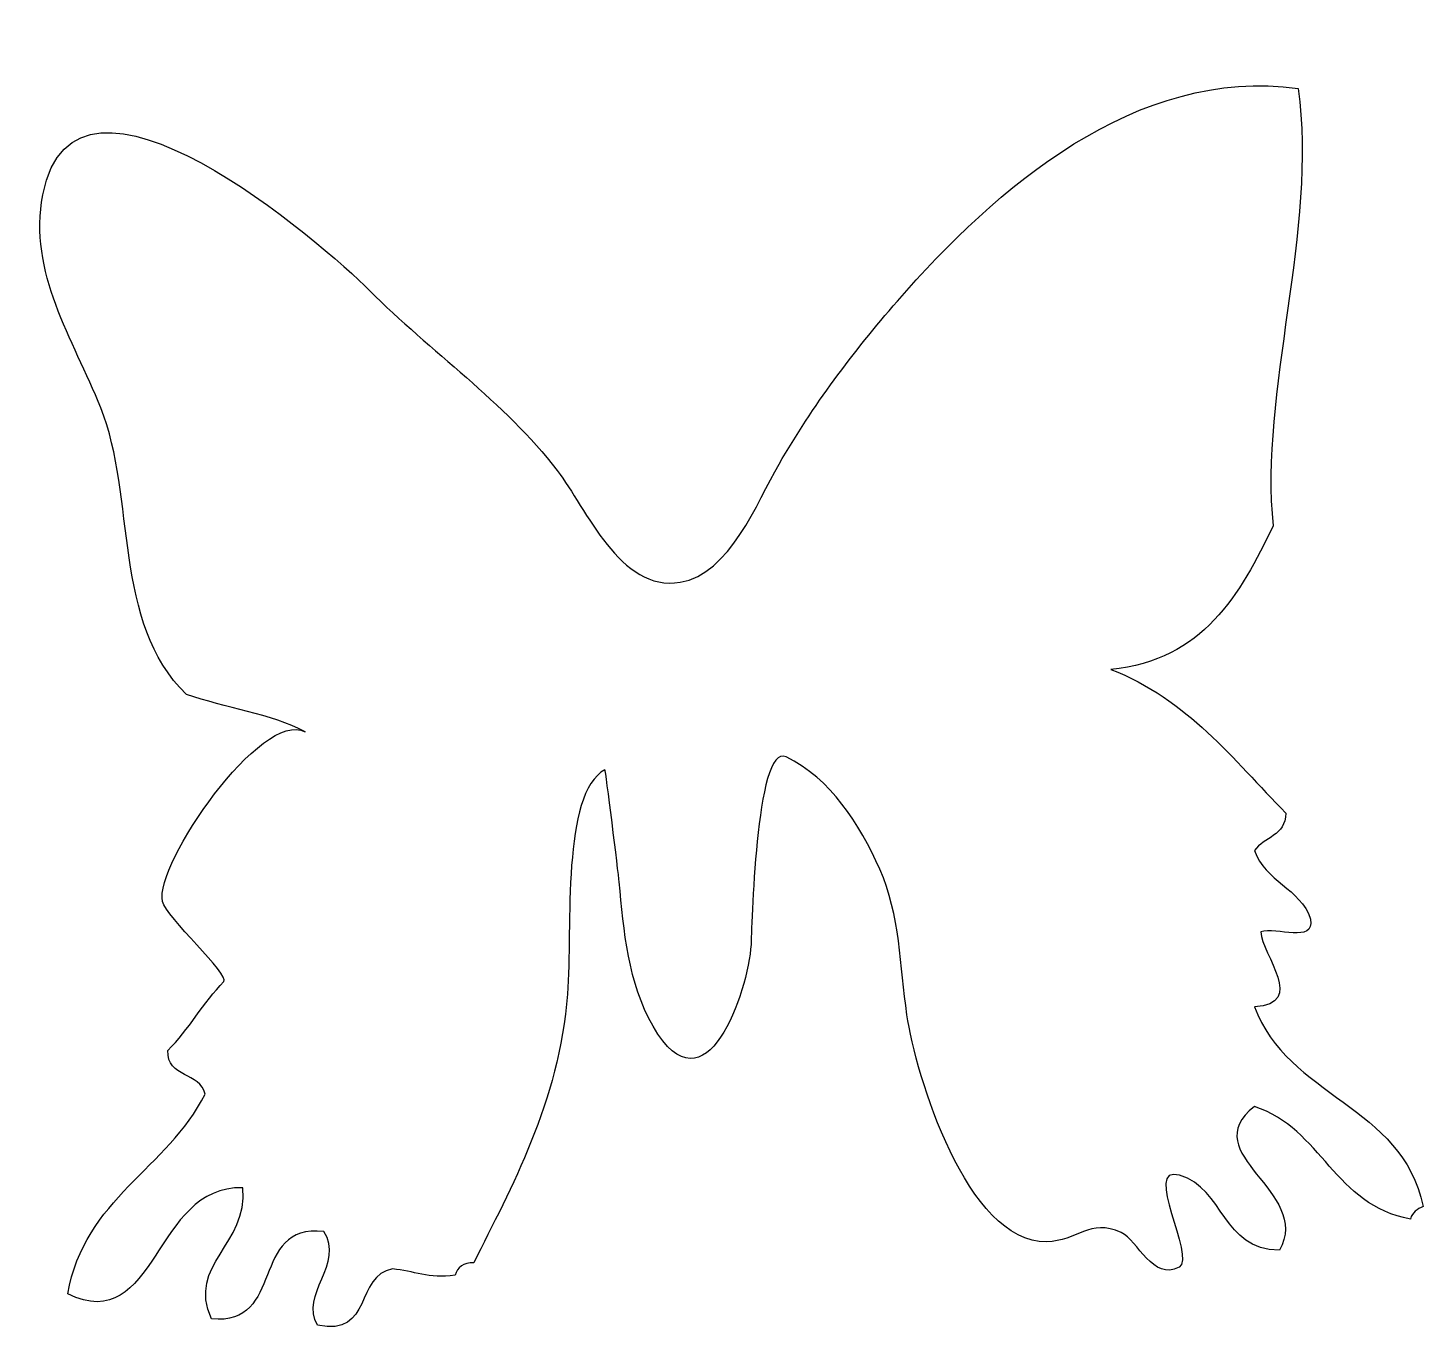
# Model space of a CAD drawing. Header units: centimetres. Extents: x -9.9 to 9.8, y -8.9 to 9.6.
import ezdxf

# ---------------------------------------------------------------- set-up
doc = ezdxf.new("R2010")
doc.units = ezdxf.units.CM
doc.header["$MEASUREMENT"] = 0
doc.layers.add('Camada 1', color=7, linetype='Continuous')

msp = doc.modelspace()

# ---------------------------------------------------------------- linework, layer by layer
at = {"layer": 'Camada 1'}
msp.add_open_spline([(7.37481, -4.2366), (8.11588, -4.20424), (7.47834, -3.50685), (7.46252, -3.18009), (7.46252, -3.18009), (7.68406, -3.10744), (8.22087, -3.3512), (8.16705, -3.00353), (8.16705, -3.00353), (8.01949, -2.56403), (7.52292, -2.47349), (7.37481, -2.03473), (7.37481, -2.03473), (7.50676, -1.84404), (7.81545, -1.82976), (7.81545, -1.50617), (7.81545, -1.50617), (7.07422, -0.75026), (6.42821, 0.10128), (5.34855, 0.51914), (5.34855, 0.51914), (6.6575, 0.64884), (7.16984, 1.5752), (7.63889, 2.54492), (7.63889, 2.54492), (7.43524, 4.387), (8.26757, 6.74341), (7.99087, 8.71019), (7.99087, 8.71019), (5.70844, 9.02745), (3.72661, 7.30724), (2.33881, 5.71164), (2.33881, 5.71164), (1.71167, 4.99007), (1.14848, 4.24064), (0.67056, 3.41357), (0.67056, 3.41357), (0.35981, 2.87543), (-0.02381, 1.86391), (-0.72464, 1.74712), (-0.72464, 1.74712), (-1.57139, 1.60546), (-2.04608, 2.78754), (-2.45623, 3.32181), (-2.45623, 3.32181), (-3.20564, 4.2987), (-4.24145, 4.99853), (-5.10476, 5.86334), (-5.10476, 5.86334), (-5.74596, 6.50501), (-9.25931, 9.56499), (-9.71095, 7.21216), (-9.71095, 7.21216), (-9.9214, 6.11782), (-9.28359, 5.17622), (-8.89405, 4.20787), (-8.89405, 4.20787), (-8.39007, 2.95636), (-8.73332, 1.17122), (-7.68583, 0.16731), (-7.68583, 0.16731), (-7.14203, -0.02356), (-6.48825, -0.10447), (-6.01202, -0.36125), (-6.01202, -0.36125), (-6.62337, -0.03184), (-8.13935, -2.22921), (-8.02312, -2.75546), (-8.02312, -2.75546), (-7.97737, -2.96363), (-7.07136, -3.79657), (-7.15634, -3.88372), (-7.15634, -3.88372), (-7.45024, -4.1777), (-7.65127, -4.56396), (-7.94924, -4.85344), (-7.94924, -4.85344), (-7.95847, -5.24381), (-7.49241, -5.15853), (-7.421, -5.46931), (-7.421, -5.46931), (-7.95181, -6.52449), (-9.1237, -6.93785), (-9.35915, -8.28778), (-9.35915, -8.28778), (-8.0969, -8.89592), (-8.16053, -6.75375), (-6.89225, -6.79045), (-6.89225, -6.79045), (-6.80745, -7.59417), (-7.68177, -7.86275), (-7.33289, -8.63978), (-7.33289, -8.63978), (-6.28776, -8.74516), (-6.80264, -7.29133), (-5.74756, -7.40727), (-5.74756, -7.40727), (-5.44874, -7.85881), (-6.09718, -8.29852), (-5.83601, -8.72786), (-5.83601, -8.72786), (-5.05639, -8.89161), (-5.31076, -8.02013), (-4.77884, -7.93543), (-4.77884, -7.93543), (-4.48126, -7.96027), (-4.27309, -8.07587), (-3.89852, -8.02391), (-3.89852, -8.02391), (-3.86211, -7.91305), (-3.78427, -7.84376), (-3.6337, -7.84735), (-3.6337, -7.84735), (-3.11853, -6.80738), (-2.42622, -5.58186), (-2.31309, -4.06024), (-2.31309, -4.06024), (-2.24194, -3.10065), (-2.40212, -1.23645), (-1.78456, -0.89482), (-1.78456, -0.89482), (-1.77683, -0.89088), (-1.59369, -2.35884), (-1.58334, -2.47724), (-1.58334, -2.47724), (-1.51934, -3.16315), (-1.4592, -3.90176), (-1.10627, -4.51197), (-1.10627, -4.51197), (-0.36287, -5.79605), (0.2326, -4.0241), (0.27552, -3.36077), (0.27552, -3.36077), (0.28475, -3.22186), (0.33423, -0.50219), (0.76942, -0.71356), (0.76942, -0.71356), (1.39979, -1.02), (1.80222, -1.6532), (2.09115, -2.29878), (2.09115, -2.29878), (2.37875, -2.94365), (2.37388, -3.66456), (2.47456, -4.35121), (2.47456, -4.35121), (2.59971, -5.19745), (3.31236, -7.5646), (4.44586, -7.55124), (4.44586, -7.55124), (4.87068, -7.5469), (5.05006, -7.21601), (5.49594, -7.42231), (5.49594, -7.42231), (5.73105, -7.53222), (5.9443, -8.11441), (6.31154, -7.90904), (6.31154, -7.90904), (6.55567, -7.77201), (5.77997, -6.45894), (6.31831, -6.61406), (6.31831, -6.61406), (6.95527, -6.79887), (6.91159, -7.66512), (7.72716, -7.67112), (7.72716, -7.67112), (8.19381, -6.84178), (6.51706, -6.31137), (7.37481, -5.64542), (7.37481, -5.64542), (8.32855, -5.95392), (8.50135, -7.04358), (9.57612, -7.23125), (9.57612, -7.23125), (9.59533, -7.13206), (9.67399, -7.09364), (9.75249, -7.05448), (9.75249, -7.05448), (9.45642, -5.61931), (7.83654, -5.50673), (7.37481, -4.2366)], degree=3, knots=[0, 0, 0, 0, 0.02173913, 0.02173913, 0.02173913, 0.02173913, 0.04347826, 0.04347826, 0.04347826, 0.04347826, 0.06521739, 0.06521739, 0.06521739, 0.06521739, 0.08695652, 0.08695652, 0.08695652, 0.08695652, 0.10869565, 0.10869565, 0.10869565, 0.10869565, 0.13043478, 0.13043478, 0.13043478, 0.13043478, 0.15217391, 0.15217391, 0.15217391, 0.15217391, 0.17391304, 0.17391304, 0.17391304, 0.17391304, 0.19565217, 0.19565217, 0.19565217, 0.19565217, 0.2173913, 0.2173913, 0.2173913, 0.2173913, 0.23913043, 0.23913043, 0.23913043, 0.23913043, 0.26086957, 0.26086957, 0.26086957, 0.26086957, 0.2826087, 0.2826087, 0.2826087, 0.2826087, 0.30434783, 0.30434783, 0.30434783, 0.30434783, 0.32608696, 0.32608696, 0.32608696, 0.32608696, 0.34782609, 0.34782609, 0.34782609, 0.34782609, 0.36956522, 0.36956522, 0.36956522, 0.36956522, 0.39130435, 0.39130435, 0.39130435, 0.39130435, 0.41304348, 0.41304348, 0.41304348, 0.41304348, 0.43478261, 0.43478261, 0.43478261, 0.43478261, 0.45652174, 0.45652174, 0.45652174, 0.45652174, 0.47826087, 0.47826087, 0.47826087, 0.47826087, 0.5, 0.5, 0.5, 0.5, 0.52173913, 0.52173913, 0.52173913, 0.52173913, 0.54347826, 0.54347826, 0.54347826, 0.54347826, 0.56521739, 0.56521739, 0.56521739, 0.56521739, 0.58695652, 0.58695652, 0.58695652, 0.58695652, 0.60869565, 0.60869565, 0.60869565, 0.60869565, 0.63043478, 0.63043478, 0.63043478, 0.63043478, 0.65217391, 0.65217391, 0.65217391, 0.65217391, 0.67391304, 0.67391304, 0.67391304, 0.67391304, 0.69565217, 0.69565217, 0.69565217, 0.69565217, 0.7173913, 0.7173913, 0.7173913, 0.7173913, 0.73913043, 0.73913043, 0.73913043, 0.73913043, 0.76086957, 0.76086957, 0.76086957, 0.76086957, 0.7826087, 0.7826087, 0.7826087, 0.7826087, 0.80434783, 0.80434783, 0.80434783, 0.80434783, 0.82608696, 0.82608696, 0.82608696, 0.82608696, 0.84782609, 0.84782609, 0.84782609, 0.84782609, 0.86956522, 0.86956522, 0.86956522, 0.86956522, 0.89130435, 0.89130435, 0.89130435, 0.89130435, 0.91304348, 0.91304348, 0.91304348, 0.91304348, 0.93478261, 0.93478261, 0.93478261, 0.93478261, 0.95652174, 0.95652174, 0.95652174, 0.95652174, 1, 1, 1, 1], dxfattribs=at)

doc.saveas('drawing.dxf')
